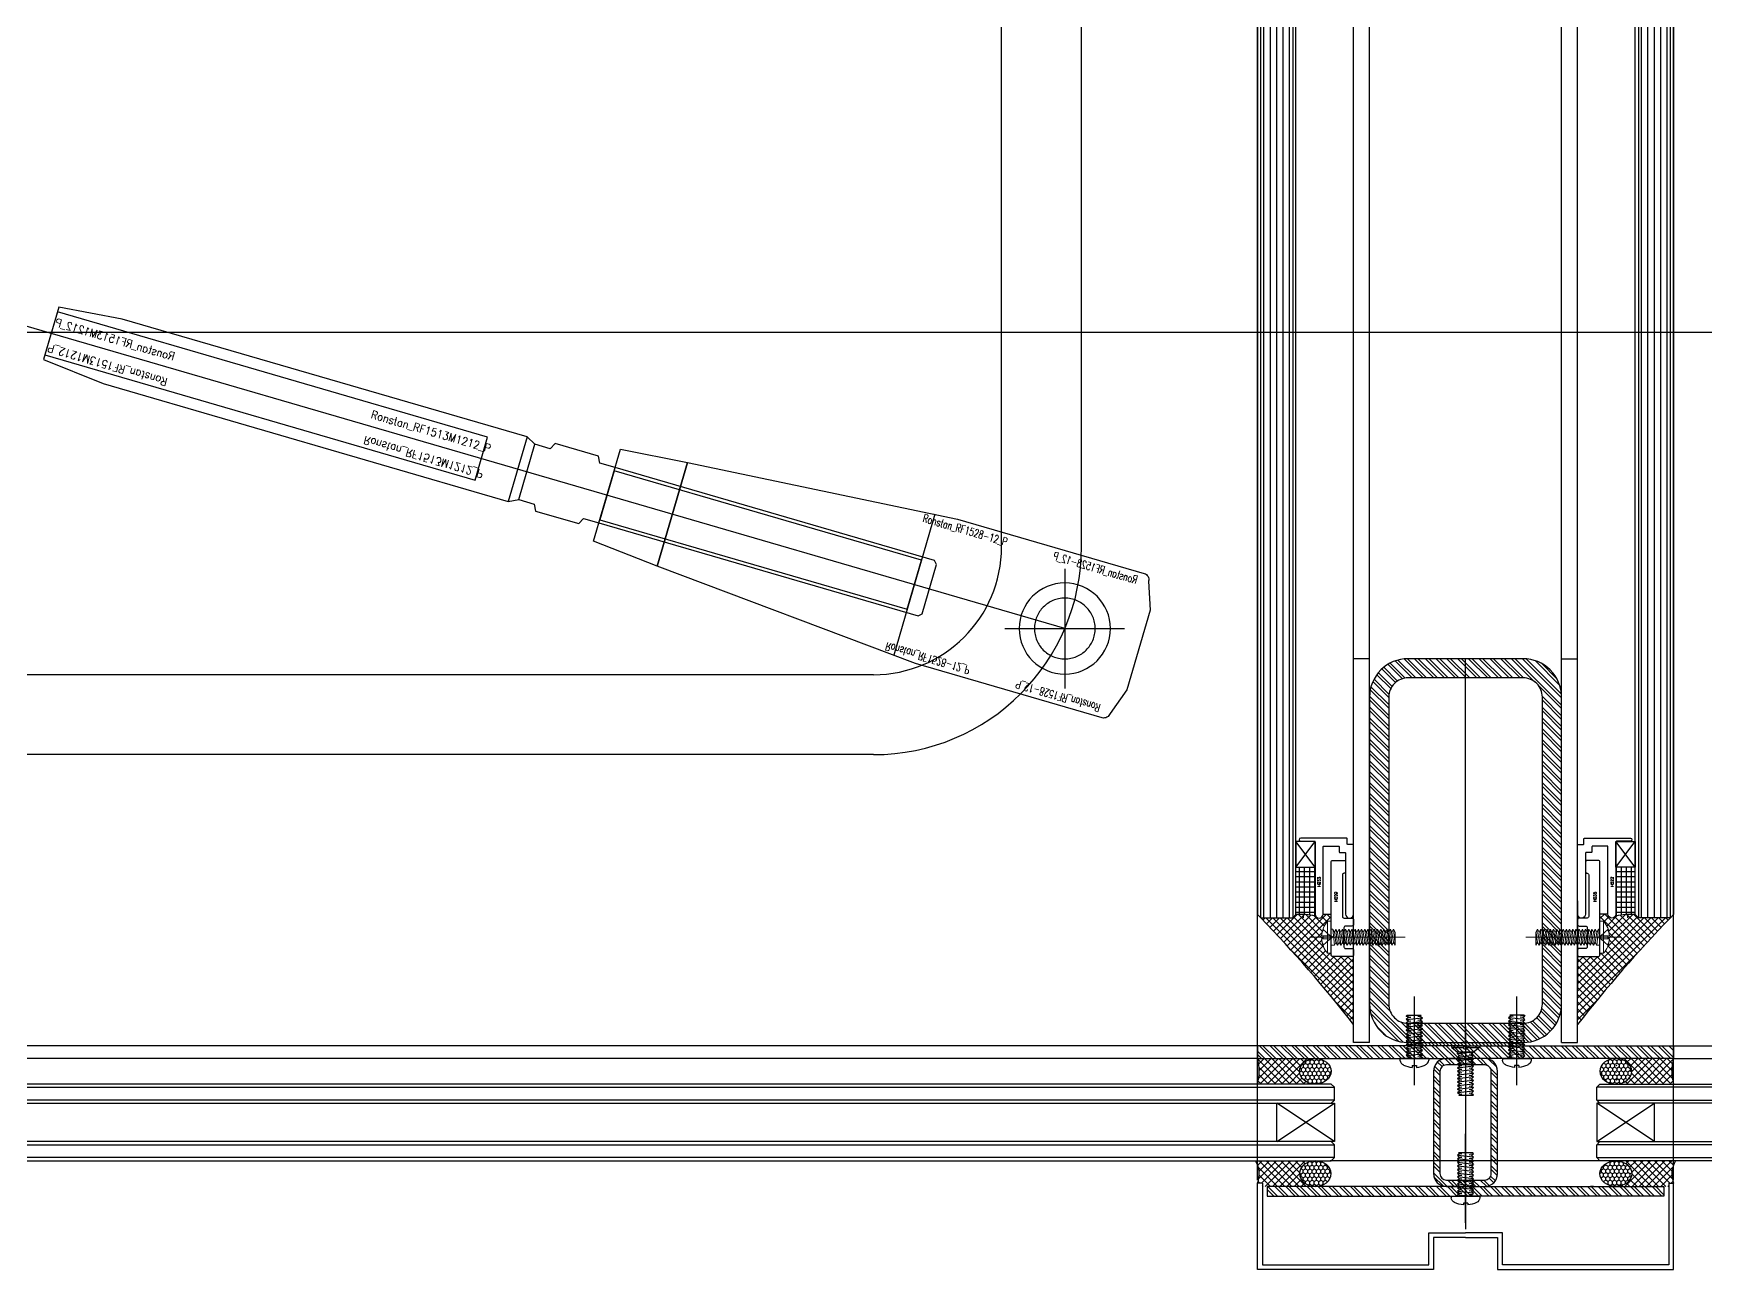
# Model space of a CAD drawing. Extents: x -163002 to 22103, y -98847 to 51643.
# Drawn here: x -110697 to -110175, y 34504 to 34891 of the extents above; entities that cross this region are included whole.
import ezdxf
from ezdxf.enums import TextEntityAlignment as Align

# ---------------------------------------------------------------- set-up
doc = ezdxf.new("R2010")
doc.units = 0
doc.header["$LTSCALE"] = 1000
doc.header["$MEASUREMENT"] = 0
doc.linetypes.add('S2108a$0$CENTER', pattern=[2, 1.25, -0.25, 0.25, -0.25])
doc.linetypes.add('S2108a$0$HIDDEN', pattern=[0.375, 0.25, -0.125])
doc.layers.get('0').update_dxf_attribs({"linetype": 'CONTINUOUS'})
for name, color, linetype, lineweight in [('S2108a$0$0.25bC', 6, 'CONTINUOUS', 18), ('S2108a$0$0.25bCEN', 1, 'S2108a$0$CENTER', 18), ('S2108a$0$0.25bH', 3, 'S2108a$0$HIDDEN', 18)]:
    doc.layers.add(name, color=color, linetype=linetype, lineweight=lineweight)
for name, color, linetype in [('S2108a$0$2', 7, 'CONTINUOUS'), ('S2108a$0$5', 7, 'CONTINUOUS'), ('S2108a$0$AR-03-001-4$0$hatch', 8, 'CONTINUOUS'), ('S2108a$0$Aux (not print)', 11, 'CONTINUOUS'), ('S2108a$0$Die No(Not Print)', 11, 'CONTINUOUS'), ('S2108a$0$glass-p', 1, 'CONTINUOUS'), ('S2108a$0$SS Cable', 9, 'CONTINUOUS'), ('S2108a$0$Steel', 30, 'CONTINUOUS')]:
    doc.layers.add(name, color=color, linetype=linetype)
doc.styles.add('S2108a$0$ROMANS', font='romans', dxfattribs={"width": 0.9})
doc.styles.add('S2108a$0$ROMANT', font='romant')
pattern_1 = [(135, (-29877.6827, 67977.8583), (-1.122532015, -1.122532015), []), (225, (-29877.6827, 67977.8583), (1.122532015, -1.122532015), [])]
pattern_2 = [(45, (-190622.1108, 67977.8583), (1.122532015, -1.122532015), []), (315, (-190622.1108, 67977.8583), (-1.122532015, -1.122532015), [])]

# ---------------------------------------------------------------- blocks, each defined once
blk = doc.blocks.new('S2108a$0$M5P-12')
at = {"layer": 'S2108a$0$2'}
for p, q in [((364.54, 386.28), (367.99, 386.28)), ((364.54, 385.78), (364.54, 386.28)), ((364.54, 385.78), (367.99, 385.78)), ((364.54, 385.78), (366.19, 384.48)), ((368.89, 386.28), (372.35, 386.28)), ((368.89, 385.78), (372.35, 385.78)), ((372.35, 385.78), (370.69, 384.48)), ((372.35, 385.78), (372.35, 386.28)), ((370.69, 384.48), (366.19, 383.98)), ((370.69, 384.48), (366.19, 384.48)), ((366.19, 383.98), (366.19, 384.48)), ((368.89, 384.28), (366.19, 383.98)), ((366.63, 383.53), (366.19, 383.98)), ((366.63, 383.53), (366.19, 382.98)), ((370.69, 383.48), (366.19, 382.98)), ((366.79, 382.55), (366.19, 382.98)), ((366.79, 382.55), (366.19, 381.98)), ((370.69, 382.48), (366.19, 381.98)), ((366.79, 381.55), (366.19, 381.98)), ((366.79, 381.55), (366.19, 380.98)), ((370.69, 381.48), (366.19, 380.98)), ((366.79, 380.55), (366.19, 380.98)), ((367.44, 383.62), (366.63, 383.53)), ((367.44, 383.62), (366.79, 383.55)), ((367.44, 382.62), (366.79, 382.55)), ((367.44, 381.62), (366.79, 381.55)), ((367.99, 385.38), (368.89, 385.38)), ((370.09, 383.91), (369.44, 383.84)), ((370.09, 383.91), (369.44, 383.84)), ((370.09, 382.91), (369.44, 382.84)), ((370.09, 381.91), (369.44, 381.84)), ((370.09, 383.91), (370.69, 384.48)), ((370.09, 383.91), (370.48, 384.28)), ((370.09, 383.91), (370.69, 383.48)), ((370.09, 382.91), (370.69, 383.48)), ((370.09, 382.91), (370.69, 382.48)), ((370.09, 381.91), (370.69, 382.48)), ((370.09, 381.91), (370.69, 381.48)), ((370.09, 380.91), (370.69, 381.48)), ((366.79, 380.55), (366.19, 379.98)), ((370.69, 380.48), (366.19, 379.98)), ((366.79, 379.55), (366.19, 379.98)), ((366.79, 379.55), (366.19, 378.98)), ((370.69, 379.48), (366.19, 378.98)), ((366.79, 378.55), (366.19, 378.98)), ((366.79, 378.55), (366.19, 377.98)), ((370.69, 378.48), (366.19, 377.98)), ((366.79, 377.55), (366.19, 377.98)), ((366.79, 377.55), (366.19, 376.98)), ((370.69, 377.48), (366.19, 376.98)), ((366.79, 376.55), (366.19, 376.98)), ((366.79, 376.55), (366.19, 375.98)), ((370.69, 376.48), (366.19, 375.98)), ((367.44, 380.62), (366.79, 380.55)), ((367.44, 379.62), (366.79, 379.55)), ((367.44, 378.62), (366.79, 378.55)), ((367.44, 377.62), (366.79, 377.55)), ((367.44, 376.62), (366.79, 376.55)), ((370.09, 380.91), (369.44, 380.84)), ((370.09, 379.91), (369.44, 379.84)), ((370.09, 378.91), (369.44, 378.84)), ((370.09, 377.91), (369.44, 377.84)), ((370.09, 376.91), (369.44, 376.84)), ((370.09, 380.91), (370.69, 380.48)), ((370.09, 379.91), (370.69, 380.48)), ((370.09, 379.91), (370.69, 379.48)), ((370.09, 378.91), (370.69, 379.48)), ((370.09, 378.91), (370.69, 378.48)), ((370.09, 377.91), (370.69, 378.48)), ((370.09, 377.91), (370.69, 377.48)), ((370.09, 376.91), (370.69, 377.48)), ((370.09, 376.91), (370.69, 376.48)), ((370.09, 375.91), (370.69, 376.48)), ((366.79, 375.55), (366.19, 375.98)), ((366.79, 375.55), (366.19, 374.98)), ((370.69, 375.48), (366.19, 374.98)), ((366.79, 374.55), (366.19, 374.98)), ((366.79, 374.55), (366.19, 373.98)), ((370.69, 374.48), (366.19, 373.98)), ((366.79, 373.55), (366.19, 373.98)), ((366.79, 373.55), (366.19, 372.98)), ((370.69, 373.48), (366.19, 372.98)), ((366.79, 372.55), (366.19, 372.98)), ((366.79, 372.55), (366.51, 372.28)), ((370.48, 372.28), (366.51, 372.28)), ((367.44, 375.62), (366.79, 375.55)), ((367.44, 374.62), (366.79, 374.55)), ((367.44, 373.62), (366.79, 373.55)), ((367.44, 372.62), (366.79, 372.55)), ((370.69, 372.48), (368.89, 372.28)), ((370.09, 375.91), (369.44, 375.84)), ((370.09, 374.91), (369.44, 374.84)), ((370.09, 373.91), (369.44, 373.84)), ((370.09, 372.91), (369.44, 372.84)), ((370.09, 375.91), (370.69, 375.48)), ((370.09, 374.91), (370.69, 375.48)), ((370.09, 374.91), (370.69, 374.48)), ((370.09, 373.91), (370.69, 374.48)), ((370.09, 373.91), (370.69, 373.48)), ((370.09, 372.91), (370.69, 373.48)), ((370.09, 372.91), (370.69, 372.48)), ((370.48, 372.28), (370.69, 372.48))]:
    blk.add_line(p, q, dxfattribs=at)
at = {"layer": 'S2108a$0$5', "color": 2}
blk.add_line((368.44, 391.72), (368.44, 364.55), dxfattribs=at)
at = {"layer": 'S2108a$0$5'}
for p, q in [((367.99, 385.38), (367.99, 386.28)), ((368.89, 385.38), (368.89, 386.28))]:
    blk.add_line(p, q, dxfattribs=at)
blk = doc.blocks.new('S2108a$0$4.5')
at = {"layer": 'S2108a$0$2'}
for p, q in [((-226399.27, -193295.22), (-226399.48, -193295.42)), ((-226399.48, -193295.42), (-226397.68, -193295.22)), ((-226398.88, -193295.85), (-226399.48, -193295.42)), ((-226398.88, -193295.85), (-226399.48, -193296.42)), ((-226399.48, -193296.42), (-226394.98, -193295.92)), ((-226399.27, -193295.22), (-226395.3, -193295.22)), ((-226398.88, -193295.85), (-226398.23, -193295.78)), ((-226396.23, -193295.56), (-226395.58, -193295.48)), ((-226395.58, -193295.48), (-226395.3, -193295.22)), ((-226395.58, -193295.48), (-226394.98, -193295.92)), ((-226395.58, -193296.48), (-226394.98, -193295.92)), ((-226398.88, -193297.85), (-226399.49, -193298.42)), ((-226399.49, -193298.42), (-226394.98, -193297.92)), ((-226398.89, -193298.85), (-226399.49, -193298.42)), ((-226398.89, -193298.85), (-226399.49, -193299.42)), ((-226399.49, -193299.42), (-226394.99, -193298.92)), ((-226398.89, -193299.85), (-226399.49, -193299.42)), ((-226398.89, -193299.85), (-226399.49, -193300.42)), ((-226399.49, -193300.42), (-226394.99, -193299.92)), ((-226398.89, -193300.85), (-226399.49, -193300.42)), ((-226398.88, -193296.85), (-226399.48, -193296.42)), ((-226398.88, -193296.85), (-226399.48, -193297.42)), ((-226399.48, -193297.42), (-226394.98, -193296.92)), ((-226398.88, -193297.85), (-226399.48, -193297.42)), ((-226398.89, -193298.85), (-226398.24, -193298.78)), ((-226398.89, -193299.85), (-226398.24, -193299.78)), ((-226398.88, -193296.85), (-226398.23, -193296.78)), ((-226398.88, -193297.85), (-226398.23, -193297.78)), ((-226396.24, -193298.56), (-226395.59, -193298.48)), ((-226396.24, -193299.56), (-226395.59, -193299.48)), ((-226396.24, -193300.56), (-226395.59, -193300.48)), ((-226396.23, -193296.56), (-226395.58, -193296.48)), ((-226396.23, -193297.56), (-226395.58, -193297.48)), ((-226395.59, -193298.48), (-226394.98, -193297.92)), ((-226395.59, -193298.48), (-226394.99, -193298.92)), ((-226395.59, -193299.48), (-226394.99, -193298.92)), ((-226395.59, -193299.48), (-226394.99, -193299.92)), ((-226395.59, -193300.48), (-226394.99, -193299.92)), ((-226395.59, -193300.48), (-226394.99, -193300.92)), ((-226395.58, -193296.48), (-226394.98, -193296.92)), ((-226395.58, -193297.48), (-226394.98, -193296.92)), ((-226395.58, -193297.48), (-226394.98, -193297.92)), ((-226398.89, -193300.85), (-226399.49, -193301.42)), ((-226399.49, -193301.42), (-226394.99, -193300.92)), ((-226398.89, -193301.85), (-226399.49, -193301.42)), ((-226398.89, -193301.85), (-226399.49, -193302.42)), ((-226399.49, -193302.42), (-226394.99, -193301.92)), ((-226398.89, -193302.85), (-226399.49, -193302.42)), ((-226398.89, -193302.85), (-226399.49, -193303.42)), ((-226399.49, -193303.42), (-226394.99, -193302.92)), ((-226398.89, -193303.85), (-226399.49, -193303.42)), ((-226398.89, -193303.85), (-226399.49, -193304.42)), ((-226399.49, -193304.42), (-226394.99, -193303.92)), ((-226398.89, -193304.85), (-226399.49, -193304.42)), ((-226398.89, -193304.85), (-226399.49, -193305.42)), ((-226399.49, -193305.42), (-226394.99, -193304.92)), ((-226398.89, -193300.85), (-226398.24, -193300.78)), ((-226398.89, -193301.85), (-226398.24, -193301.78)), ((-226398.89, -193302.85), (-226398.24, -193302.78)), ((-226398.89, -193303.85), (-226398.24, -193303.78)), ((-226398.89, -193304.85), (-226398.24, -193304.78)), ((-226396.24, -193301.56), (-226395.59, -193301.48)), ((-226396.24, -193302.56), (-226395.59, -193302.48)), ((-226396.24, -193303.56), (-226395.59, -193303.48)), ((-226396.24, -193304.56), (-226395.59, -193304.48)), ((-226395.59, -193301.48), (-226394.99, -193300.92)), ((-226395.59, -193301.48), (-226394.99, -193301.92)), ((-226395.59, -193302.48), (-226394.99, -193301.92)), ((-226395.59, -193302.48), (-226394.99, -193302.92)), ((-226395.59, -193303.48), (-226394.99, -193302.92)), ((-226395.59, -193303.48), (-226394.99, -193303.92)), ((-226395.59, -193304.48), (-226394.99, -193303.92)), ((-226395.59, -193304.48), (-226394.99, -193304.92)), ((-226395.59, -193305.48), (-226394.99, -193304.92)), ((-226401.24, -193307.22), (-226401.24, -193307.72)), ((-226393.24, -193307.22), (-226401.24, -193307.22)), ((-226398.89, -193305.85), (-226399.49, -193305.42)), ((-226398.89, -193305.85), (-226399.49, -193306.42)), ((-226399.49, -193306.42), (-226394.99, -193305.92)), ((-226398.89, -193306.85), (-226399.49, -193306.42)), ((-226398.89, -193306.85), (-226399.28, -193307.22)), ((-226398.89, -193305.85), (-226398.24, -193305.78)), ((-226398.89, -193306.85), (-226398.24, -193306.78)), ((-226397.84, -193309.21), (-226396.64, -193309.21)), ((-226397.84, -193309.21), (-226397.84, -193309.69)), ((-226397.69, -193307.22), (-226394.99, -193306.92)), ((-226396.64, -193309.21), (-226396.64, -193309.69)), ((-226396.24, -193305.56), (-226395.59, -193305.48)), ((-226396.24, -193306.56), (-226395.59, -193306.48)), ((-226395.59, -193305.48), (-226394.99, -193305.92)), ((-226395.59, -193306.48), (-226394.99, -193305.92)), ((-226395.59, -193306.48), (-226394.99, -193306.92)), ((-226395.31, -193307.22), (-226394.99, -193306.92)), ((-226393.24, -193307.22), (-226393.24, -193307.72))]:
    blk.add_line(p, q, dxfattribs=at)
for centre, radius, start, end in [((-226399.49, -193307.45), 1.76, 188.6412, 243.4927), ((-226397.24, -193302.64), 7.08, 244.5235, 265.1216), ((-226397.24, -193302.64), 7.08, 274.8444, 295.4426), ((-226394.98, -193307.45), 1.76, 296.4734, 351.3249)]:
    blk.add_arc(centre, radius, start, end, dxfattribs=at)
at = {"layer": 'S2108a$0$5', "color": 2}
blk.add_line((-226397.24, -193314.66), (-226397.23, -193289.95), dxfattribs=at)
blk = doc.blocks.new('S2108a$0$11')
at = {"layer": 'S2108a$0$0.25bC'}
for p, q in [((1102.68, 1209.74), (1103.54, 1210.24)), ((1107.68, 1210.24), (1102.68, 1209.74)), ((1103.54, 1209.24), (1102.68, 1209.74)), ((1103.54, 1209.24), (1102.68, 1209.74)), ((1107.68, 1209.24), (1102.68, 1208.74)), ((1102.68, 1208.74), (1103.54, 1209.24)), ((1103.54, 1208.24), (1102.68, 1208.74)), ((1107.68, 1208.24), (1102.68, 1207.74)), ((1102.68, 1207.74), (1103.54, 1208.24)), ((1103.54, 1207.24), (1102.68, 1207.74)), ((1103.54, 1207.24), (1102.68, 1207.74)), ((1107.68, 1207.24), (1102.68, 1206.74)), ((1102.68, 1206.74), (1103.54, 1207.24)), ((1102.68, 1206.74), (1103.54, 1207.24)), ((1103.54, 1210.24), (1107.68, 1210.24)), ((1107.68, 1210.24), (1106.81, 1209.74)), ((1106.81, 1209.74), (1107.68, 1209.24)), ((1107.68, 1209.24), (1106.81, 1208.74)), ((1106.81, 1208.74), (1107.68, 1208.24)), ((1107.68, 1208.24), (1106.81, 1207.74)), ((1106.81, 1207.74), (1107.68, 1207.24)), ((1107.68, 1207.24), (1106.81, 1206.74)), ((1103.54, 1206.24), (1102.68, 1206.74)), ((1103.54, 1206.24), (1102.68, 1206.74)), ((1102.68, 1205.74), (1103.54, 1206.24)), ((1107.68, 1206.24), (1102.68, 1205.74)), ((1103.54, 1205.24), (1102.68, 1205.74)), ((1103.54, 1205.24), (1102.68, 1205.74)), ((1107.68, 1205.24), (1102.68, 1204.74)), ((1102.68, 1204.74), (1103.54, 1205.24)), ((1103.54, 1204.24), (1102.68, 1204.74)), ((1107.68, 1204.24), (1102.68, 1203.74)), ((1102.68, 1203.74), (1103.54, 1204.24)), ((1103.54, 1203.24), (1102.68, 1203.74)), ((1103.54, 1203.24), (1102.68, 1203.74)), ((1107.68, 1203.24), (1102.68, 1202.74)), ((1102.68, 1202.74), (1103.54, 1203.24)), ((1102.68, 1202.74), (1103.54, 1203.24)), ((1103.54, 1202.24), (1102.68, 1202.74)), ((1107.68, 1202.24), (1102.68, 1201.74)), ((1102.68, 1201.74), (1103.54, 1202.24)), ((1106.81, 1206.74), (1107.68, 1206.24)), ((1107.68, 1206.24), (1106.81, 1205.74)), ((1106.81, 1205.74), (1107.68, 1205.24)), ((1107.68, 1205.24), (1106.81, 1204.74)), ((1106.81, 1204.74), (1107.68, 1204.24)), ((1107.68, 1204.24), (1106.81, 1203.74)), ((1106.81, 1203.74), (1107.68, 1203.24)), ((1106.81, 1203.74), (1107.68, 1203.24)), ((1107.68, 1203.24), (1106.81, 1202.74)), ((1106.81, 1202.74), (1107.68, 1202.24)), ((1107.68, 1202.24), (1106.81, 1201.74)), ((1103.54, 1201.24), (1102.68, 1201.74)), ((1107.68, 1201.24), (1102.68, 1200.74)), ((1102.68, 1200.74), (1103.54, 1201.24)), ((1103.54, 1200.24), (1102.68, 1200.74)), ((1102.68, 1199.74), (1107.68, 1200.24)), ((1102.68, 1199.74), (1103.54, 1200.24)), ((1103.54, 1199.24), (1102.68, 1199.74)), ((1102.68, 1198.74), (1107.68, 1199.24)), ((1102.68, 1198.74), (1103.54, 1199.24)), ((1103.54, 1198.24), (1102.68, 1198.74)), ((1103.54, 1198.24), (1102.68, 1198.74)), ((1107.68, 1198.24), (1102.68, 1197.74)), ((1102.68, 1197.74), (1103.54, 1198.24)), ((1102.68, 1197.74), (1103.54, 1198.24)), ((1103.54, 1197.24), (1102.68, 1197.74)), ((1107.68, 1197.24), (1102.68, 1196.74)), ((1102.68, 1196.74), (1103.54, 1197.24)), ((1103.54, 1196.24), (1102.68, 1196.74)), ((1106.81, 1201.74), (1107.68, 1201.24)), ((1107.68, 1201.24), (1106.81, 1200.74)), ((1106.81, 1200.74), (1107.68, 1200.24)), ((1107.68, 1200.24), (1106.81, 1199.74)), ((1106.81, 1199.74), (1107.68, 1199.24)), ((1107.68, 1199.24), (1106.81, 1198.74)), ((1106.81, 1198.74), (1107.68, 1198.24)), ((1106.81, 1198.74), (1107.68, 1198.24)), ((1107.68, 1198.24), (1106.81, 1197.74)), ((1106.81, 1197.74), (1107.68, 1197.24)), ((1107.68, 1197.24), (1106.81, 1196.74)), ((1106.81, 1196.74), (1107.68, 1196.24)), ((1107.68, 1196.24), (1102.68, 1195.74)), ((1102.68, 1195.74), (1103.54, 1196.24)), ((1103.54, 1195.24), (1102.68, 1195.74)), ((1102.68, 1194.74), (1107.68, 1195.24)), ((1102.68, 1194.74), (1103.54, 1195.24)), ((1103.54, 1194.24), (1102.68, 1194.74)), ((1102.68, 1193.74), (1107.68, 1194.24)), ((1102.68, 1193.74), (1103.54, 1194.24)), ((1103.54, 1193.24), (1102.68, 1193.74)), ((1102.68, 1192.74), (1107.68, 1193.24)), ((1102.68, 1192.74), (1103.54, 1193.24)), ((1103.54, 1192.24), (1102.68, 1192.74)), ((1107.68, 1192.24), (1102.68, 1191.74)), ((1102.68, 1191.74), (1103.54, 1192.24)), ((1103.54, 1191.24), (1102.68, 1191.74)), ((1107.68, 1196.24), (1106.81, 1195.74)), ((1106.81, 1195.74), (1107.68, 1195.24)), ((1107.68, 1195.24), (1106.81, 1194.74)), ((1106.81, 1194.74), (1107.68, 1194.24)), ((1107.68, 1194.24), (1106.81, 1193.74)), ((1106.81, 1193.74), (1107.68, 1193.24)), ((1107.68, 1193.24), (1106.81, 1192.74)), ((1106.81, 1192.74), (1107.68, 1192.24)), ((1107.68, 1192.24), (1106.81, 1191.74)), ((1106.81, 1191.74), (1107.68, 1191.24)), ((1110.18, 1189.15), (1100.18, 1189.15)), ((1102.68, 1190.74), (1107.68, 1191.24)), ((1102.68, 1190.74), (1103.54, 1191.24)), ((1102.68, 1190.24), (1102.68, 1190.74)), ((1107.68, 1191.24), (1107.68, 1190.24))]:
    blk.add_line(p, q, dxfattribs=at)
blk.add_lwpolyline([(1100.18, 1189.15), (1100.18, 1190.24), (1110.18, 1190.24), (1110.18, 1189.15, -0.167288), (1105.68, 1187.26), (1105.68, 1187.76), (1104.68, 1187.76), (1104.68, 1187.26, -0.167288)], format="xyb", close=True, dxfattribs=at)
for start, end in [(241.3263, 264.2608), (275.7392, 298.6737)]:
    blk.add_arc((1105.18, 1192.24), 5, start, end, dxfattribs=at)
at = {"layer": 'S2108a$0$0.25bCEN', "ltscale": 0.2}
blk.add_line((1105.18, 1183.62), (1105.18, 1213.41), dxfattribs=at)
at = {"layer": 'S2108a$0$0.25bCEN', "ltscale": 0.05}
for p, q in [((1106.81, 1209.74), (1103.54, 1209.24)), ((1106.81, 1208.74), (1103.54, 1208.24)), ((1106.81, 1207.74), (1103.54, 1207.24)), ((1106.81, 1207.74), (1103.54, 1207.24)), ((1106.81, 1206.74), (1103.54, 1206.24)), ((1106.81, 1206.74), (1103.54, 1206.24)), ((1106.81, 1205.74), (1103.54, 1205.24)), ((1106.81, 1204.74), (1103.54, 1204.24)), ((1106.81, 1203.74), (1103.54, 1203.24)), ((1106.81, 1203.74), (1103.54, 1203.24)), ((1106.81, 1202.74), (1103.54, 1202.24)), ((1106.81, 1201.74), (1103.54, 1201.24)), ((1103.54, 1200.24), (1106.81, 1200.74)), ((1106.81, 1199.74), (1103.54, 1199.24)), ((1106.81, 1198.74), (1103.54, 1198.24)), ((1106.81, 1198.74), (1103.54, 1198.24)), ((1106.81, 1197.74), (1103.54, 1197.24)), ((1106.81, 1196.74), (1103.54, 1196.24)), ((1103.54, 1195.24), (1106.81, 1195.74)), ((1106.81, 1194.74), (1103.54, 1194.24)), ((1106.81, 1193.74), (1103.54, 1193.24)), ((1103.54, 1192.24), (1106.81, 1192.74)), ((1103.54, 1191.24), (1106.81, 1191.74))]:
    blk.add_line(p, q, dxfattribs=at)
at = {"layer": 'S2108a$0$0.25bH', "ltscale": 0.1}
for p, q in [((1104.68, 1189.94), (1102.63, 1187.69)), ((1105.68, 1189.94), (1104.68, 1189.94)), ((1104.68, 1187.76), (1104.68, 1189.94)), ((1105.68, 1187.76), (1105.68, 1189.94)), ((1107.72, 1187.69), (1105.68, 1189.94))]:
    blk.add_line(p, q, dxfattribs=at)
blk.add_lwpolyline([(1104.68, 1189.94), (1105.18, 1190.24), (1105.68, 1189.94)], dxfattribs=at)
blk = doc.blocks.new('S2108a$0$Ronstan_RF1528-12_P')
at = {"layer": 'S2108a$0$Aux (not print)', "linetype": 'S2108a$0$HIDDEN'}
blk.add_circle((0, 0), 9.5, dxfattribs=at)
at = {"layer": 'S2108a$0$Aux (not print)'}
for p in [(0, 0), (149, 0)]:
    blk.add_point(p, dxfattribs=at)
at = {"layer": 'S2108a$0$SS Cable', "color": 8, "linetype": 'S2108a$0$HIDDEN'}
blk.add_line((49, 22.94), (49, -22.97), dxfattribs=at)
at = {"layer": 'S2108a$0$SS Cable', "color": 0, "linetype": 'ByBlock'}
blk.add_lwpolyline([(-19, 23.5, 0.414214), (-21, 21.5), (-24, 13), (-24, -13), (-21, -21.53, 0.414214), (-19, -23.53), (41.72, -23.53), (127.76, -16.89), (127.76, 16.89), (41.72, 23.5)], format="xyb", close=True, dxfattribs=at)
blk.add_lwpolyline([(127.76, -16.89), (149, -15.01), (149, 15.01), (127.76, 16.89)], close=True, dxfattribs=at)
at = {"layer": 'S2108a$0$SS Cable', "color": 8, "linetype": 'S2108a$0$HIDDEN'}
blk.add_lwpolyline([(49, 8), (149, 8), (149, -8), (49, -8)], close=True, dxfattribs=at)
at = {"layer": 'S2108a$0$Steel', "color": 8}
blk.add_circle((0, 0), 14.25, dxfattribs=at)
at = {"layer": 'S2108a$0$Aux (not print)', "style": 'S2108a$0$ROMANS', "width": 0.7}
for text_generation_flag, p in [(6, (-17.5, 19.63)), (4, (52.16, 19.63))]:
    blk.add_text('Ronstan_RF1528-12_P', height=2.5, rotation=180, dxfattribs=dict(at, text_generation_flag=text_generation_flag)).set_placement(p)
for text_generation_flag, p in [(4, (-17.5, -19.63)), (6, (52.16, -19.63))]:
    blk.add_text('Ronstan_RF1528-12_P', height=2.5, dxfattribs=dict(at, text_generation_flag=text_generation_flag)).set_placement(p)
blk = doc.blocks.new('S2108a$0$Ronstan_RF1513M1212_P')
at = {"layer": 'S2108a$0$Aux (not print)', "linetype": 'S2108a$0$HIDDEN'}
blk.add_lwpolyline([(0, -9), (-103.95, -9), (-104.95, -8), (-104.95, 8), (-103.95, 9), (0, 9)], dxfattribs=at)
blk.add_lwpolyline([(180.92, -7), (40.92, -7), (40.92, 7), (180.92, 7)], close=True, dxfattribs=at)
at = {"layer": 'S2108a$0$Aux (not print)'}
for p in [(0, 0), (180.92, 0)]:
    blk.add_point(p, dxfattribs=at)
at = {"layer": 'S2108a$0$SS Cable', "linetype": 'ByBlock'}
blk.add_line((26.08, -9), (26.08, 9), dxfattribs=at)
blk.add_line((26.08, -9), (26.08, 9), dxfattribs=at)
at = {"layer": 'S2108a$0$SS Cable', "color": 0, "linetype": 'ByBlock'}
for points in [[(0, 9), (5, 9), (6, 11), (20.08, 11), (21.08, 9), (26.08, 9), (29.08, 10.5), (160.92, 10.5), (180.92, 8.5), (180.92, -8.5), (160.92, -10.5), (29.08, -10.5), (26.08, -9), (21.08, -9), (20.08, -11), (6, -11), (5, -9), (0, -9)], [(26.08, 9), (29.08, 10.5), (29.08, -10.5), (26.08, -9)]]:
    blk.add_lwpolyline(points, close=True, dxfattribs=at)
at = {"layer": 'S2108a$0$Die No(Not Print)', "extrusion": (0, 0, -1), "char_height": 2.5, "width": 32.6375, "attachment_point": 1, "style": 'S2108a$0$ROMANS'}
for insert, text_direction in [((77.77, 5), (-1, 0, 0)), ((141.89, -5.83), (1, 0, 0))]:
    blk.add_mtext('Ronstan_RF1513M1212_P', dxfattribs=dict(at, insert=insert, text_direction=text_direction))
at = {"layer": 'S2108a$0$Die No(Not Print)', "insert": (141.89, 5), "char_height": 2.5, "width": 32.6375, "attachment_point": 1, "style": 'S2108a$0$ROMANS'}
blk.add_mtext('Ronstan_RF1513M1212_P', dxfattribs=at)
at = {"layer": 'S2108a$0$Die No(Not Print)', "insert": (77.77, -5.83), "char_height": 2.5, "width": 32.6375, "attachment_point": 1, "rotation": 180, "style": 'S2108a$0$ROMANS'}
blk.add_mtext('Ronstan_RF1513M1212_P', dxfattribs=at)
blk = doc.blocks.new('S2108a')
at = {"layer": 'S2108a$0$glass-p'}
h = blk.add_hatch(dxfattribs=at)
h.set_pattern_fill('ANSI32', color=256, scale=0.25, angle=90, style=0)
h.set_pattern_definition([(135, (-29773.6782, 67657.2822), (-1.68379802, -1.68379802), []), (135, (-29773.6782, 67658.4048), (-1.68379802, -1.68379802), [])])
h.paths.add_polyline_path([(-110267.897, 34695.106, 0.4142136), (-110279.897, 34683.106), (-110279.897, 34587.106, 0.4142136), (-110267.897, 34575.106), (-110231.897, 34575.106, 0.4142136), (-110219.897, 34587.106), (-110219.897, 34683.106, 0.4142136), (-110231.897, 34695.106)])
h.paths.add_polyline_path([(-110267.897, 34581.106, -0.4142136), (-110273.897, 34587.106), (-110273.897, 34683.106, -0.4142136), (-110267.897, 34689.106), (-110231.897, 34689.106, -0.4142136), (-110225.897, 34683.106), (-110225.897, 34587.106, -0.4142136), (-110231.897, 34581.106)], flags=16)
h = blk.add_hatch(dxfattribs=at)
h.set_pattern_fill('NET', color=256, scale=0.5, angle=90, style=0)
h.set_pattern_definition([(270, (-111247.927, 23489.065), (1.5875, -1e-16), []), (360, (-111247.927, 23489.065), (2e-16, 1.5875), [])])
h.paths.add_polyline_path([(-110296.897, 34629.906), (-110302.897, 34629.906), (-110302.897, 34615.106, -0.0827625), (-110296.897, 34614.606)])
h = blk.add_hatch(dxfattribs=at)
h.set_pattern_fill('NET', color=256, scale=0.5, angle=90, style=0)
h.set_pattern_definition([(270, (-109251.8664, 23489.065), (-1.5875, 1e-16), []), (180, (-109251.8664, 23489.065), (0, 1.5875), [])])
h.paths.add_polyline_path([(-110202.897, 34629.906), (-110196.897, 34629.906), (-110196.897, 34615.106, 0.0827625), (-110202.897, 34614.606)])
h = blk.add_hatch(dxfattribs=at)
h.set_pattern_fill('ANSI37', color=256, scale=0.5, angle=90, style=0)
h.set_pattern_definition([(45, (-189100.6955, 60165.264), (1.122532015, -1.122532015), []), (315, (-189100.6955, 60165.264), (-1.122532015, -1.122532015), [])])
h.paths.add_polyline_path([(-110292.987, 34603.006), (-110291.897, 34603.006), (-110291.897, 34602.506, 0.4142136), (-110291.397, 34602.006), (-110285.397, 34602.006, 0.4142136), (-110284.897, 34602.506), (-110284.897, 34580.715, 0.0268014), (-110313.897, 34614.106), (-110303.897, 34614.106), (-110302.897, 34615.106, -0.0858761), (-110296.678, 34614.549, 0.7369658), (-110294.397, 34615.256), (-110291.897, 34615.256), (-110291.897, 34613.006), (-110292.987, 34613.006, 0.1672877), (-110294.88, 34608.506), (-110294.38, 34608.506), (-110294.38, 34607.506), (-110294.88, 34607.506, 0.1672877)])
h = blk.add_hatch(dxfattribs=at)
h.set_pattern_fill('ANSI37', color=256, scale=0.5, angle=90, style=0)
h.set_pattern_definition([(135, (-31399.098, 60165.264), (-1.122532015, -1.122532015), []), (225, (-31399.098, 60165.264), (1.122532015, -1.122532015), [])])
h.paths.add_polyline_path([(-110206.807, 34603.006), (-110207.897, 34603.006), (-110207.897, 34602.506, -0.4142136), (-110208.397, 34602.006), (-110214.397, 34602.006, -0.4142136), (-110214.897, 34602.506), (-110214.897, 34580.715, -0.0268014), (-110185.897, 34614.106), (-110195.897, 34614.106), (-110196.897, 34615.106, 0.0858761), (-110203.116, 34614.549, -0.7369658), (-110205.397, 34615.256), (-110207.897, 34615.256), (-110207.897, 34613.006), (-110206.807, 34613.006, -0.1672877), (-110204.913, 34608.506), (-110205.413, 34608.506), (-110205.413, 34607.506), (-110204.913, 34607.506, -0.1672877)])
h = blk.add_hatch(dxfattribs=at)
h.set_pattern_fill('ANSI32', color=256, scale=0.25, angle=90, style=0)
h.set_pattern_definition([(135, (-30981.8641, 67864.147), (-1.68379802, -1.68379802), []), (135, (-30981.8641, 67865.2696), (-1.68379802, -1.68379802), [])])
h.paths.add_polyline_path([(-110314.897, 34574.106), (-110314.897, 34570.106), (-110249.897, 34570.106), (-110184.897, 34570.106), (-110184.897, 34574.106), (-110249.897, 34574.106)])
h = blk.add_hatch(dxfattribs=at)
h.set_pattern_fill('ANSI31', color=256, scale=0.25, angle=90, style=0)
h.set_pattern_definition([(135, (-29877.6827, 67978.8583), (-0.5612660076, -0.5612660076), [])])
h.paths.add_polyline_path([(-110249.897, 34575.106), (-110249.897, 34574.106), (-110231.897, 34574.106), (-110231.897, 34575.106)])
h.paths.add_polyline_path([(-110267.897, 34575.106), (-110267.897, 34574.106), (-110249.897, 34574.106), (-110249.897, 34575.106)])
h = blk.add_hatch(dxfattribs=at)
h.set_pattern_fill('ANSI37', color=256, scale=0.5, angle=90, style=0)
h.set_pattern_definition(pattern_2)
edge = h.paths.add_edge_path()
edge.add_arc((-110329.277, 34566.106), 14.926, 344.45513, 375.54487)
edge.add_line((-110314.897, 34570.106), (-110297.327, 34570.106))
edge.add_ellipse((-110296.854, 34566.106), major_axis=(-4.957, 0), ratio=0.8069186, start_angle=270, end_angle=450, ccw=False)
edge.add_line((-110297.327, 34562.106), (-110314.897, 34562.106))
h = blk.add_hatch(dxfattribs=at)
h.set_pattern_fill('HONEY', color=256, scale=0.25, angle=90, style=0)
h.set_pattern_definition([(270, (-190622.1108, 1122.3531), (0.6874075, -1.190625), [0.79375, -1.5875]), (30, (-190622.1108, 1122.3531), (0.6874077464, 1.190624858), [0.79375, -1.5875]), (330, (-190622.1108, 1122.3531), (1.3748152464, -1.42e-07), [-1.5875, 0.79375])])
edge = h.paths.add_edge_path()
edge.add_ellipse((-110296.854, 34566.106), major_axis=(-4.957, 0), ratio=0.8069186, start_angle=0, end_angle=360)
h = blk.add_hatch(dxfattribs=at)
h.set_pattern_fill('ANSI32', color=256, scale=0.25, angle=90, style=0)
h.set_pattern_definition([(135, (-29851.6796, 68148.415), (-1.68379802, -1.68379802), []), (135, (-29851.6796, 68149.5376), (-1.68379802, -1.68379802), [])])
h.paths.add_polyline_path([(-110259.897, 34566.106), (-110259.897, 34534.106, 0.4142136), (-110255.897, 34530.106), (-110243.897, 34530.106, 0.4142136), (-110239.897, 34534.106), (-110239.897, 34566.106, 0.4142136), (-110243.897, 34570.106), (-110255.897, 34570.106, 0.4142136)])
h.paths.add_polyline_path([(-110257.897, 34566.106, -0.4142136), (-110255.897, 34568.106), (-110243.897, 34568.106, -0.4142136), (-110241.897, 34566.106), (-110241.897, 34534.106, -0.4142136), (-110243.897, 34532.106), (-110255.897, 34532.106, -0.4142136), (-110257.897, 34534.106)], flags=16)
h = blk.add_hatch(dxfattribs=at)
h.set_pattern_fill('HONEY', color=256, scale=0.25, angle=90, style=0)
h.set_pattern_definition([(270, (-29877.6827, 1122.3531), (-0.6874075, -1.190625), [0.79375, -1.5875]), (150, (-29877.6827, 1122.3531), (-0.6874077464, 1.190624858), [0.79375, -1.5875]), (210, (-29877.6827, 1122.3531), (-1.3748152464, -1.42e-07), [-1.5875, 0.79375])])
edge = h.paths.add_edge_path()
edge.add_ellipse((-110202.94, 34566.106), major_axis=(4.957, 0), ratio=0.8069186, start_angle=0, end_angle=360, ccw=False)
h = blk.add_hatch(dxfattribs=at)
h.set_pattern_fill('ANSI37', color=256, scale=0.5, angle=90, style=0)
h.set_pattern_definition(pattern_1)
edge = h.paths.add_edge_path()
edge.add_arc((-110170.517, 34566.106), 14.926, 164.45513, 195.54487, ccw=False)
edge.add_line((-110184.897, 34570.106), (-110202.466, 34570.106))
edge.add_ellipse((-110202.94, 34566.106), major_axis=(4.957, 0), ratio=0.8069186, start_angle=-90, end_angle=90)
edge.add_line((-110202.466, 34562.106), (-110184.897, 34562.106))
h = blk.add_hatch(dxfattribs=at)
h.set_pattern_fill('ANSI37', color=256, scale=0.5, angle=90, style=0)
h.set_pattern_definition(pattern_2)
edge = h.paths.add_edge_path()
edge.add_ellipse((-110296.854, 34534.106), major_axis=(-4.957, 0), ratio=0.8069186, start_angle=-90, end_angle=90)
edge.add_line((-110296.854, 34530.106), (-110311.897, 34530.106))
edge.add_line((-110311.897, 34530.106), (-110313.397, 34530.106))
edge.add_line((-110313.397, 34530.106), (-110313.397, 34531.106))
edge.add_line((-110313.397, 34531.106), (-110314.897, 34531.106))
edge.add_arc((-110322.532, 34533.984), 8.16, 339.34357, 380.65643)
edge.add_line((-110314.897, 34536.863), (-110314.897, 34538.106))
edge.add_line((-110314.897, 34538.106), (-110296.854, 34538.106))
h.paths.add_polyline_path([(-110314.897, 34538.106), (-110314.897, 34536.863, 0.0422637), (-110315.489, 34538.106)])
h = blk.add_hatch(dxfattribs=at)
h.set_pattern_fill('HONEY', color=256, scale=0.25, angle=90, style=0)
h.set_pattern_definition([(90, (-190622.1108, 67977.85834), (0.6874075, 1.190625), [0.79375, -1.5875]), (330, (-190622.1108, 67977.85834), (0.6874077464, -1.190624858), [0.79375, -1.5875]), (30, (-190622.1108, 67977.85834), (1.3748152464, 1.42e-07), [-1.5875, 0.79375])])
edge = h.paths.add_edge_path()
edge.add_ellipse((-110296.854, 34534.106), major_axis=(-4.957, 0), ratio=0.8069186, start_angle=0, end_angle=360, ccw=False)
h = blk.add_hatch(dxfattribs=at)
h.set_pattern_fill('HONEY', color=256, scale=0.25, angle=90, style=0)
h.set_pattern_definition([(90, (-29877.6827, 67977.85834), (-0.6874075, 1.190625), [0.79375, -1.5875]), (210, (-29877.6827, 67977.85834), (-0.6874077464, -1.190624858), [0.79375, -1.5875]), (150, (-29877.6827, 67977.85834), (-1.3748152464, 1.42e-07), [-1.5875, 0.79375])])
edge = h.paths.add_edge_path()
edge.add_ellipse((-110202.94, 34534.106), major_axis=(4.957, 0), ratio=0.8069186, start_angle=0, end_angle=360)
h = blk.add_hatch(dxfattribs=at)
h.set_pattern_fill('ANSI37', color=256, scale=0.5, angle=90, style=0)
h.set_pattern_definition(pattern_1)
edge = h.paths.add_edge_path()
edge.add_ellipse((-110202.94, 34534.106), major_axis=(4.957, 0), ratio=0.8069186, start_angle=270, end_angle=450, ccw=False)
edge.add_line((-110202.94, 34530.106), (-110187.897, 34530.106))
edge.add_line((-110187.897, 34530.106), (-110186.397, 34530.106))
edge.add_line((-110186.397, 34530.106), (-110186.397, 34531.106))
edge.add_line((-110186.397, 34531.106), (-110184.897, 34531.106))
edge.add_arc((-110177.261, 34533.984), 8.16, 159.34357, 200.65643, ccw=False)
edge.add_line((-110184.897, 34536.863), (-110184.897, 34538.106))
edge.add_line((-110184.897, 34538.106), (-110202.94, 34538.106))
h.paths.add_polyline_path([(-110184.897, 34538.106), (-110184.897, 34536.863, -0.0422637), (-110184.304, 34538.106)])
h = blk.add_hatch(dxfattribs=at)
h.set_pattern_fill('ANSI32', color=256, scale=0.25, angle=90, style=0)
h.set_pattern_definition([(135, (-29850.9437, 68182.5691), (-1.68379802, -1.68379802), []), (135, (-29850.9437, 68183.6917), (-1.68379802, -1.68379802), [])])
h.paths.add_polyline_path([(-110311.897, 34530.106), (-110311.897, 34527.106), (-110249.897, 34527.106), (-110187.897, 34527.106), (-110187.897, 34530.106), (-110249.897, 34530.106)])
at = {"layer": 'S2108a$0$AR-03-001-4$0$hatch'}
blk.add_lwpolyline([(-108796.9, 34797.1), (-111653.9, 34797.1)], dxfattribs=at)
at = {"layer": 'S2108a$0$glass-p'}
for p, q in [((-110394.897, 34730.106), (-110394.897, 35138.106)), ((-110369.897, 34730.106), (-110369.897, 35138.106)), ((-110314.897, 34532.106), (-110314.897, 35138.106)), ((-110314.897, 35138.106), (-110314.897, 34615.106)), ((-110313.897, 34614.106), (-110313.897, 35138.106)), ((-110312.897, 34614.106), (-110312.897, 35138.106)), ((-110310.897, 34614.106), (-110310.897, 35138.106)), ((-110308.897, 34614.106), (-110308.897, 35138.106)), ((-110306.897, 34614.106), (-110306.897, 35138.106)), ((-110304.897, 34614.106), (-110304.897, 35138.106)), ((-110303.897, 35138.106), (-110303.897, 34614.106)), ((-110302.897, 34615.106), (-110302.897, 35138.106)), ((-110284.897, 34575.106), (-110284.897, 35138.106)), ((-110279.897, 34575.106), (-110279.897, 35138.106)), ((-110219.897, 34575.106), (-110219.897, 35138.106)), ((-110214.897, 34575.106), (-110214.897, 35138.106)), ((-110196.897, 34615.106), (-110196.897, 35138.106)), ((-110195.897, 35138.106), (-110195.897, 34614.106)), ((-110194.897, 34614.106), (-110194.897, 35138.106)), ((-110192.897, 34614.106), (-110192.897, 35138.106)), ((-110190.897, 34614.106), (-110190.897, 35138.106)), ((-110188.897, 34614.106), (-110188.897, 35138.106)), ((-110186.897, 34614.106), (-110186.897, 35138.106)), ((-110185.897, 34614.106), (-110185.897, 35138.106)), ((-110184.897, 34532.106), (-110184.897, 35138.106)), ((-110184.897, 35138.106), (-110184.897, 34615.106)), ((-110375.137, 34704.537), (-111749.895, 35105.045)), ((-110375.137, 34723.241), (-110375.137, 34685.833)), ((-110393.841, 34704.537), (-110356.433, 34704.537)), ((-110279.897, 34695.106), (-110284.897, 34695.106)), ((-110249.897, 34575.106), (-110249.897, 34695.106)), ((-110219.897, 34695.106), (-110214.897, 34695.106)), ((-110434.897, 34690.106), (-111749.895, 34690.106)), ((-110434.897, 34665.106), (-111749.895, 34665.106)), ((-110302.897, 34629.906), (-110296.897, 34637.906)), ((-110296.897, 34629.906), (-110302.897, 34637.906)), ((-110196.897, 34629.906), (-110202.897, 34637.906)), ((-110202.897, 34629.906), (-110196.897, 34637.906)), ((-110214.897, 34619.388), (-110214.897, 34592.043)), ((-110314.897, 34615.106), (-110313.897, 34614.106)), ((-110313.897, 34614.106), (-110303.897, 34614.106)), ((-110302.897, 34615.106), (-110303.897, 34614.106)), ((-110300.566, 34614.105), (-110300.516, 34615.146)), ((-110294.397, 34615.256), (-110291.897, 34615.256)), ((-110205.397, 34615.256), (-110207.897, 34615.256)), ((-110199.228, 34614.105), (-110199.278, 34615.146)), ((-110196.897, 34615.106), (-110195.897, 34614.106)), ((-110185.897, 34614.106), (-110195.897, 34614.106)), ((-110184.897, 34615.106), (-110185.897, 34614.106)), ((-110314.897, 34574.106), (-111749.895, 34574.106)), ((-110249.897, 34574.106), (-110314.897, 34574.106)), ((-110314.897, 34574.106), (-110314.897, 34570.106)), ((-110279.897, 34575.106), (-110284.897, 34575.106)), ((-110267.897, 34574.106), (-110267.897, 34575.106)), ((-110264.397, 34571.106), (-110263.397, 34571.106)), ((-110249.397, 34574.106), (-110250.397, 34574.106)), ((-110249.897, 34574.106), (-110184.897, 34574.106)), ((-110249.897, 34572.106), (-110249.897, 34516.781)), ((-110231.897, 34574.106), (-110231.897, 34575.106)), ((-110219.897, 34575.106), (-110214.897, 34575.106)), ((-110184.897, 34574.106), (-110184.897, 34570.106)), ((-110184.897, 34574.106), (-108749.898, 34574.106)), ((-110314.897, 34570.106), (-111749.895, 34570.106)), ((-110314.897, 34570.106), (-110249.897, 34570.106)), ((-110184.897, 34570.106), (-110249.897, 34570.106)), ((-110184.897, 34570.106), (-108749.898, 34570.106)), ((-111749.895, 34561.106), (-110290.897, 34561.106)), ((-108749.898, 34561.106), (-110208.897, 34561.106)), ((-110290.897, 34557.106), (-111749.895, 34557.106)), ((-110208.897, 34557.106), (-108749.898, 34557.106)), ((-111749.895, 34543.106), (-110290.897, 34543.106)), ((-108749.898, 34543.106), (-110208.897, 34543.106)), ((-110290.897, 34539.106), (-111749.895, 34539.106)), ((-110207.897, 34538.106), (-110292.225, 34538.106)), ((-110208.897, 34539.106), (-108749.898, 34539.106)), ((-110314.897, 34504.106), (-110314.897, 34531.106)), ((-110313.397, 34531.106), (-110314.897, 34531.106)), ((-110313.397, 34531.106), (-110313.397, 34505.606)), ((-110249.897, 34530.106), (-110311.897, 34530.106)), ((-110311.897, 34530.106), (-110311.897, 34527.106)), ((-110249.897, 34530.106), (-110187.897, 34530.106)), ((-110209.897, 34530.106), (-110210.897, 34530.106)), ((-110210.897, 34530.106), (-110209.897, 34530.106)), ((-110209.897, 34530.106), (-110210.897, 34530.106)), ((-110187.897, 34530.106), (-110187.897, 34527.106)), ((-110186.397, 34531.106), (-110186.397, 34505.606)), ((-110186.397, 34531.106), (-110184.897, 34531.106)), ((-110184.897, 34504.106), (-110184.897, 34531.106)), ((-110311.897, 34527.106), (-110249.897, 34527.106)), ((-110187.897, 34527.106), (-110249.897, 34527.106)), ((-110261.397, 34505.606), (-110261.397, 34515.606)), ((-110261.397, 34515.606), (-110249.897, 34515.606)), ((-110249.897, 34514.106), (-110259.897, 34514.106)), ((-110259.897, 34514.106), (-110259.897, 34504.106)), ((-110238.397, 34515.606), (-110249.897, 34515.606)), ((-110249.897, 34514.106), (-110239.897, 34514.106)), ((-110239.897, 34514.106), (-110239.897, 34504.106)), ((-110238.397, 34505.606), (-110238.397, 34515.606)), ((-110259.897, 34504.106), (-110314.897, 34504.106)), ((-110313.397, 34505.606), (-110261.397, 34505.606)), ((-110239.897, 34504.106), (-110184.897, 34504.106)), ((-110186.397, 34505.606), (-110238.397, 34505.606))]:
    blk.add_line(p, q, dxfattribs=at)
for points in [[(-110219.897, 34683.106, 0.4142136), (-110231.897, 34695.106), (-110267.897, 34695.106, 0.4142136), (-110279.897, 34683.106), (-110279.897, 34587.106, 0.4142136), (-110267.897, 34575.106), (-110231.897, 34575.106, 0.4142136), (-110219.897, 34587.106)], [(-110225.897, 34683.106, 0.4142136), (-110231.897, 34689.106), (-110267.897, 34689.106, 0.4142136), (-110273.897, 34683.106), (-110273.897, 34587.106, 0.4142136), (-110267.897, 34581.106), (-110231.897, 34581.106, 0.4142136), (-110225.897, 34587.106)], [(-110287.397, 34615.256, 1), (-110284.897, 34615.256), (-110284.897, 34636.806, 0.4142136), (-110285.097, 34637.006), (-110286.697, 34637.006, -0.4142136), (-110286.897, 34637.206), (-110286.897, 34638.806, 0.4142136), (-110287.097, 34639.006), (-110301.397, 34639.006, 1), (-110301.397, 34638.006), (-110297.097, 34638.006, -0.4142136), (-110296.897, 34637.806), (-110296.897, 34615.256, 1), (-110294.397, 34615.256), (-110294.397, 34636.306, -0.4142136), (-110294.197, 34636.506), (-110289.597, 34636.506, -0.4142136), (-110289.397, 34636.306), (-110289.397, 34634.706, 0.4142136), (-110289.197, 34634.506), (-110287.597, 34634.506, -0.4142136), (-110287.397, 34634.306)], [(-110212.397, 34615.256, -1), (-110214.897, 34615.256), (-110214.897, 34636.806, -0.4142136), (-110214.697, 34637.006), (-110213.097, 34637.006, 0.4142136), (-110212.897, 34637.206), (-110212.897, 34638.806, -0.4142136), (-110212.697, 34639.006), (-110198.397, 34639.006, -1), (-110198.397, 34638.006), (-110202.697, 34638.006, 0.4142136), (-110202.897, 34637.806), (-110202.897, 34615.256, -1), (-110205.397, 34615.256), (-110205.397, 34636.306, 0.4142136), (-110205.597, 34636.506), (-110210.197, 34636.506, 0.4142136), (-110210.397, 34636.306), (-110210.397, 34634.706, -0.4142136), (-110210.597, 34634.506), (-110212.197, 34634.506, 0.4142136), (-110212.397, 34634.306)], [(-110243.897, 34530.106, 0.4142136), (-110239.897, 34534.106), (-110239.897, 34566.106, 0.4142136), (-110243.897, 34570.106), (-110255.897, 34570.106, 0.4142136), (-110259.897, 34566.106), (-110259.897, 34534.106, 0.4142136), (-110255.897, 34530.106)], [(-110243.897, 34532.106, 0.4142136), (-110241.897, 34534.106), (-110241.897, 34566.106, 0.4142136), (-110243.897, 34568.106), (-110255.897, 34568.106, 0.4142136), (-110257.897, 34566.106), (-110257.897, 34534.106, 0.4142136), (-110255.897, 34532.106)]]:
    blk.add_lwpolyline(points, format="xyb", close=True, dxfattribs=at)
for points in [[(-110302.897, 34637.906), (-110302.897, 34629.906), (-110296.897, 34629.906), (-110296.897, 34637.906)], [(-110196.897, 34637.906), (-110196.897, 34629.906), (-110202.897, 34629.906), (-110202.897, 34637.906)], [(-110290.897, 34556.106), (-110290.897, 34544.106), (-110308.897, 34544.106), (-110308.897, 34556.106)], [(-110208.897, 34556.106), (-110208.897, 34544.106), (-110190.897, 34544.106), (-110190.897, 34556.106)]]:
    blk.add_lwpolyline(points, close=True, dxfattribs=at)
for points in [[(-110287.897, 34628.006), (-110287.897, 34628.006), (-110287.897, 34628.006, 0.4142136), (-110288.397, 34627.506), (-110288.397, 34614.506, 0.4142136), (-110287.897, 34614.006), (-110285.397, 34614.006, -0.4142136), (-110284.897, 34613.506), (-110284.897, 34612.006, -0.4142136), (-110285.397, 34611.506), (-110287.397, 34611.506, 0.4142136), (-110287.897, 34611.006), (-110287.897, 34608.006), (-110287.897, 34605.006, 0.4142136), (-110287.397, 34604.506), (-110285.397, 34604.506, -0.4142136), (-110284.897, 34604.006), (-110284.897, 34602.506, -0.4142136), (-110285.397, 34602.006), (-110291.397, 34602.006, -0.4142136), (-110291.897, 34602.506), (-110291.897, 34607.623), (-110291.514, 34608.006), (-110291.897, 34608.389), (-110291.897, 34631.506, -0.4142136), (-110291.397, 34632.006), (-110287.897, 34632.006, -0.4142136), (-110287.397, 34631.506), (-110287.397, 34628.506, -0.4142136), (-110287.897, 34628.006)], [(-110211.897, 34628.006), (-110211.897, 34628.006), (-110211.897, 34628.006, -0.4142136), (-110211.397, 34627.506), (-110211.397, 34614.506, -0.4142136), (-110211.897, 34614.006), (-110214.397, 34614.006, 0.4142136), (-110214.897, 34613.506), (-110214.897, 34612.006, 0.4142136), (-110214.397, 34611.506), (-110212.397, 34611.506, -0.4142136), (-110211.897, 34611.006), (-110211.897, 34608.006), (-110211.897, 34605.006, -0.4142136), (-110212.397, 34604.506), (-110214.397, 34604.506, 0.4142136), (-110214.897, 34604.006), (-110214.897, 34602.506, 0.4142136), (-110214.397, 34602.006), (-110208.397, 34602.006, 0.4142136), (-110207.897, 34602.506), (-110207.897, 34607.623), (-110208.28, 34608.006), (-110207.897, 34608.389), (-110207.897, 34631.506, 0.4142136), (-110208.397, 34632.006), (-110211.897, 34632.006, 0.4142136), (-110212.397, 34631.506), (-110212.397, 34628.506, 0.4142136), (-110211.897, 34628.006)]]:
    blk.add_lwpolyline(points, format="xyb", dxfattribs=at)
for points in [[(-111749.895, 34556.106), (-110291.897, 34556.106), (-110290.897, 34557.106), (-110290.897, 34561.106), (-110291.897, 34562.106), (-111749.895, 34562.106)], [(-108749.898, 34556.106), (-110207.897, 34556.106), (-110208.897, 34557.106), (-110208.897, 34561.106), (-110207.897, 34562.106), (-108749.898, 34562.106)], [(-110308.897, 34544.106), (-110290.897, 34556.106), (-110290.897, 34544.106), (-110308.897, 34556.106)], [(-110190.897, 34544.106), (-110208.897, 34556.106), (-110208.897, 34544.106), (-110190.897, 34556.106)], [(-111749.895, 34538.106), (-110291.897, 34538.106), (-110290.897, 34539.106), (-110290.897, 34543.106), (-110291.897, 34544.106), (-111749.895, 34544.106)], [(-108749.898, 34538.106), (-110207.897, 34538.106), (-110208.897, 34539.106), (-110208.897, 34543.106), (-110207.897, 34544.106), (-108749.898, 34544.106)]]:
    blk.add_lwpolyline(points, dxfattribs=at)
for centre, radius, start, end in [((-110434.897, 34730.106), 40, 270, 0), ((-110434.897, 34730.106), 65, 270, 0), ((-110610.637, 34327.097), 412.83, 37.90403, 44.04499), ((-110301.397, 34596.856), 18.312, 75.77404, 94.69868), ((-109889.157, 34327.097), 412.83, 135.95501, 142.09597), ((-110198.397, 34596.856), 18.312, 85.30132, 104.22596), ((-110329.277, 34566.106), 14.926, 344.45513, 15.54487), ((-110170.517, 34566.106), 14.926, 164.45513, 195.54487), ((-110322.532, 34533.984), 8.16, 339.34357, 30.3368), ((-110177.261, 34533.984), 8.16, 149.6632, 200.65643)]:
    blk.add_arc(centre, radius, start, end, dxfattribs=at)
for centre, major_axis in [((-110296.854, 34566.106), (-4.957, 0)), ((-110202.94, 34534.106), (4.957, 0))]:
    blk.add_ellipse(centre, major_axis=major_axis, ratio=0.8069186, dxfattribs=at)
at = {"layer": 'S2108a$0$glass-p', "extrusion": (0, 0, -1)}
for centre, major_axis in [((-110202.94, 34566.106), (4.957, 0)), ((-110296.854, 34534.106), (-4.957, 0))]:
    blk.add_ellipse(centre, major_axis=major_axis, ratio=0.8069186, dxfattribs=at)
at = {"layer": 'S2108a$0$glass-p', "xscale": -1}
for name, p, rotation in [('S2108a$0$Ronstan_RF1513M1212_P', (-110518.19, 34746.213), 343.7575935309148), ('S2108a$0$Ronstan_RF1528-12_P', (-110375.137, 34704.537), 343.7575935309148), ('S2108a$0$11', (-109017.652, 35713.184), 90)]:
    blk.add_blockref(name, p, dxfattribs=dict(at, rotation=rotation))
at = {"layer": 'S2108a$0$glass-p', "rotation": 270}
blk.add_blockref('S2108a$0$11', (-111482.142, 35713.184), dxfattribs=at)
at = {"layer": 'S2108a$0$glass-p'}
for name, p, xscale, yscale, zscale in [('S2108a$0$4.5', (144431.007, 252040.736), 1.125000049243681, 1.125000049243681, 1.125000049243681), ('S2108a$0$4.5', (-364930.8, 252040.735), -1.125000049243681, 1.125000049258233, 1.125000049255118), ('S2108a$0$M5P-12', (-110659.276, 34144.906), 1.111111111124046, 1.111111111124046, 1.111111111124046), ('S2108a$0$4.5', (-364946.8, 251997.735), -1.125000049243681, 1.125000049258233, 1.125000049255118)]:
    blk.add_blockref(name, p, dxfattribs=dict(at, xscale=xscale, yscale=yscale, zscale=zscale))
at = {"layer": 'S2108a$0$glass-p', "style": 'S2108a$0$ROMANT', "text_generation_flag": 2}
for s, p in [('H522', (-110296.159, 34625.342)), ('H035', (-110290.802, 34620.636))]:
    blk.add_text(s, height=0.9, rotation=270, dxfattribs=at).set_placement(p, align=Align.CENTER)
at = {"layer": 'S2108a$0$glass-p', "style": 'S2108a$0$ROMANT'}
for s, p in [('H522', (-110203.635, 34625.342)), ('H035', (-110208.992, 34620.636))]:
    blk.add_text(s, height=0.9, rotation=90, dxfattribs=at).set_placement(p, align=Align.CENTER)

msp = doc.modelspace()

# ---------------------------------------------------------------- block references
msp.add_blockref('S2108a', (0, 0))

doc.saveas('drawing.dxf')
